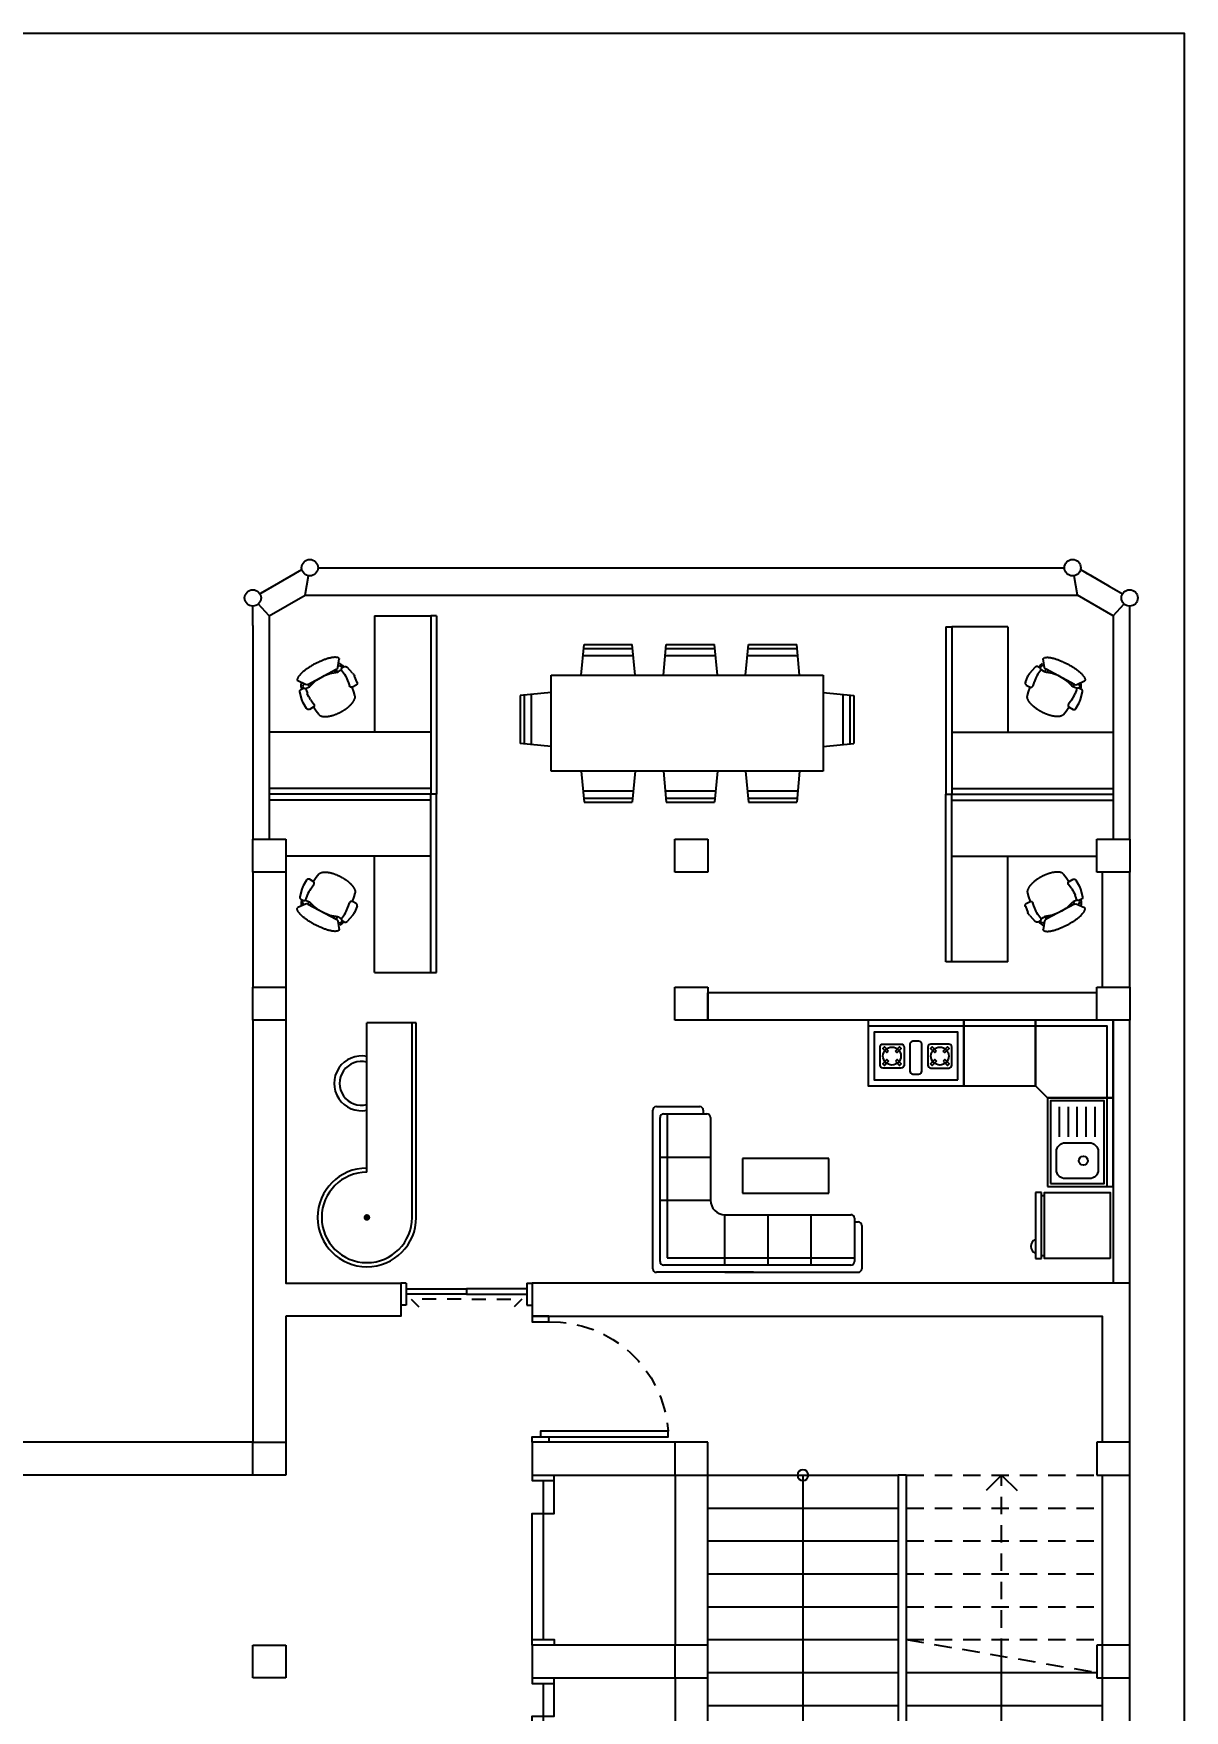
# Model space of a CAD drawing. Header units: millimetres. Extents: x -602 to 362, y 19021 to 19826.
# Drawn here: x -106.9 to -96.4, y 19656.44 to 19671.74 of the extents above; entities that cross this region are included whole.
import ezdxf

# ---------------------------------------------------------------- set-up
doc = ezdxf.new("R2010")
doc.units = ezdxf.units.MM
doc.linetypes.add('HIDDEN', pattern=[9.525, 6.35, -3.175])
for name, color, linetype in [('Duvar', 8, 'Continuous'), ('Kapı', 5, 'Continuous'), ('SectionCutEdges', 1, 'Continuous'), ('Tefriş', 254, 'Continuous')]:
    doc.layers.add(name, color=color, linetype=linetype)

# ---------------------------------------------------------------- blocks, each defined once
blk = doc.blocks.new('Çekirdek')
for points in [[(-4.017, 19655.187), (-4.017, 19655.587)], [(-3.867, 19655.187), (-3.867, 19655.587)], [(-4.017, 19654.437), (-4.017, 19654.387)], [(-4.017, 19654.337), (-4.017, 19654.387)], [(-3.867, 19654.437), (-3.867, 19654.387)], [(-3.867, 19654.337), (-3.867, 19654.387)], [(-4.017, 19653.587), (-4.017, 19653.187)], [(-3.867, 19653.587), (-3.867, 19653.187)]]:
    blk.add_lwpolyline(points)
at = {"layer": 'Duvar'}
for p, q in [((-2.717, 19660.737), (-2.567, 19660.737)), ((-2.717, 19659.587), (-2.567, 19659.587)), ((-5.979, 19659.287), (-5.979, 19656.887)), ((-5.979, 19659.287), (-5.904, 19659.287)), ((-5.904, 19659.287), (-5.904, 19656.887)), ((-4.017, 19655.187), (-3.867, 19655.187)), ((-4.017, 19654.437), (-3.867, 19654.437)), ((-4.017, 19654.337), (-3.867, 19654.337)), ((-4.017, 19653.587), (-3.867, 19653.587))]:
    blk.add_line(p, q, dxfattribs=at)
at = {"layer": 'Duvar', "linetype": 'HIDDEN', "ltscale": 0.025}
for p, q in [((-6.848, 19657.637), (-6.848, 19659.287)), ((-5.979, 19657.787), (-7.717, 19657.487))]:
    blk.add_line(p, q, dxfattribs=at)
at = {"layer": 'Duvar'}
for points in [[(-7.767, 19651.737), (-8.017, 19651.737), (-8.017, 19663.437)], [(-8.017, 19661.037), (-2.567, 19661.037), (-2.567, 19660.737), (-7.767, 19660.737), (-7.767, 19659.587)], [(-4.167, 19655.887), (-4.167, 19659.587)], [(-3.867, 19659.587), (-2.567, 19659.587), (-2.567, 19659.287), (-3.869, 19659.287), (-3.869, 19657.737), (-2.567, 19657.737), (-2.567, 19657.437), (-3.869, 19657.437), (-3.869, 19655.887), (-2.567, 19655.887), (-2.567, 19655.587)], [(-2.717, 19659.637), (-3.806, 19659.637), (-3.806, 19659.687), (-2.642, 19659.687), (-2.642, 19659.637)], [(-7.767, 19659.287), (-7.767, 19655.887)], [(-6.848, 19659.287), (-6.99, 19659.146)], [(-5.036, 19659.287), (-5.036, 19656.287), (-6.848, 19656.287), (-6.848, 19656.287), (-6.848, 19657.637)], [(-4.167, 19659.287), (-5.904, 19659.287)], [(-4.167, 19658.987), (-5.904, 19658.987)], [(-4.167, 19658.687), (-5.904, 19658.687)], [(-4.167, 19658.387), (-5.904, 19658.387)], [(-4.167, 19658.087), (-5.904, 19658.087)], [(-4.167, 19657.787), (-5.904, 19657.787)], [(-5.979, 19657.487), (-7.717, 19657.487)], [(-4.167, 19657.487), (-5.904, 19657.487)], [(-5.979, 19657.187), (-7.767, 19657.187)], [(-4.167, 19657.187), (-5.904, 19657.187)], [(-5.979, 19656.887), (-7.767, 19656.887)], [(-5.904, 19656.887), (-5.979, 19656.887)], [(-4.167, 19656.887), (-5.904, 19656.887)], [(-7.717, 19655.837), (-4.169, 19655.837)], [(-7.767, 19655.587), (-7.767, 19651.737)], [(-7.717, 19655.587), (-5.267, 19655.587)], [(-5.267, 19655.587), (-5.267, 19652.937)], [(-5.067, 19655.587), (-5.067, 19654.437)], [(-5.067, 19655.587), (-4.169, 19655.587)], [(-2.767, 19655.587), (-4.169, 19655.587)], [(-2.767, 19655.587), (-2.767, 19654.987)], [(-2.567, 19655.587), (-2.567, 19654.987)], [(-4.017, 19654.437), (-5.067, 19654.437)], [(-4.017, 19654.337), (-5.067, 19654.337), (-5.067, 19653.187)], [(-2.767, 19653.787), (-2.767, 19653.187)], [(-2.567, 19653.787), (-2.567, 19653.187)], [(-2.567, 19653.187), (-2.567, 19652.937), (-5.267, 19652.937)], [(-5.067, 19653.187), (-2.767, 19653.187)]]:
    blk.add_lwpolyline(points, dxfattribs=at)
at = {"layer": 'Duvar', "linetype": 'HIDDEN', "ltscale": 0.025}
for points in [[(-5.979, 19659.287), (-7.717, 19659.287)], [(-5.979, 19658.987), (-7.767, 19658.987)], [(-5.979, 19658.687), (-7.767, 19658.687)], [(-5.979, 19658.387), (-7.767, 19658.387)], [(-5.979, 19658.087), (-7.767, 19658.087)], [(-5.979, 19657.787), (-7.767, 19657.787)]]:
    blk.add_lwpolyline(points, dxfattribs=at)
at = {"layer": 'Duvar', "linetype": 'HIDDEN'}
blk.add_lwpolyline([(-6.848, 19659.287), (-6.707, 19659.146)], dxfattribs=at)
at = {"layer": 'Duvar'}
blk.add_circle((-5.036, 19659.287), 0.05, dxfattribs=at)
at = {"layer": 'Duvar', "linetype": 'HIDDEN', "ltscale": 0.025}
blk.add_arc((-2.736, 19659.615), 1.072, 88.9836, 176.1457, dxfattribs=at)
at = {"layer": 'Kapı'}
for points in [[(-2.567, 19660.737), (-2.567, 19660.687), (-2.717, 19660.687), (-2.717, 19660.737)], [(-2.567, 19659.587), (-2.567, 19659.637), (-2.717, 19659.637), (-2.717, 19659.587)], [(-2.567, 19659.287), (-2.567, 19659.237), (-2.767, 19659.237), (-2.767, 19659.287)], [(-2.667, 19659.237), (-2.667, 19658.937), (-2.767, 19658.937), (-2.767, 19659.237)], [(-2.567, 19657.787), (-2.567, 19658.937), (-2.667, 19658.937), (-2.667, 19657.787)], [(-2.567, 19657.737), (-2.567, 19657.787), (-2.767, 19657.787), (-2.767, 19657.737)], [(-2.567, 19657.437), (-2.567, 19657.387), (-2.767, 19657.387), (-2.767, 19657.437)], [(-2.667, 19657.387), (-2.667, 19657.087), (-2.767, 19657.087), (-2.767, 19657.387)], [(-2.567, 19655.937), (-2.567, 19657.087), (-2.667, 19657.087), (-2.667, 19655.937)], [(-2.567, 19655.887), (-2.567, 19655.937), (-2.767, 19655.937), (-2.767, 19655.887)], [(-3.867, 19655.187), (-3.867, 19655.137), (-4.017, 19655.137), (-4.017, 19655.187)], [(-2.767, 19654.987), (-2.567, 19654.987)], [(-2.767, 19654.937), (-2.767, 19654.987)], [(-2.567, 19654.937), (-2.567, 19654.987)], [(-2.767, 19654.937), (-2.567, 19654.937)], [(-2.717, 19654.937), (-2.717, 19654.387), (-2.667, 19654.387), (-2.667, 19654.937)], [(-4.006, 19654.487), (-4.706, 19654.487), (-4.706, 19654.537), (-3.892, 19654.537), (-3.892, 19654.487)], [(-3.867, 19654.437), (-3.867, 19654.487), (-4.017, 19654.487), (-4.017, 19654.437)], [(-2.717, 19653.837), (-2.717, 19654.387), (-2.667, 19654.387), (-2.667, 19653.837)], [(-4.006, 19654.287), (-4.706, 19654.287), (-4.706, 19654.237), (-3.892, 19654.237), (-3.892, 19654.287)], [(-3.867, 19654.337), (-3.867, 19654.287), (-4.017, 19654.287), (-4.017, 19654.337)], [(-2.767, 19653.837), (-2.567, 19653.837)], [(-2.767, 19653.837), (-2.767, 19653.787)], [(-2.767, 19653.787), (-2.567, 19653.787)], [(-2.567, 19653.837), (-2.567, 19653.787)], [(-3.867, 19653.587), (-3.867, 19653.637), (-4.017, 19653.637), (-4.017, 19653.587)]]:
    blk.add_lwpolyline(points, dxfattribs=at)
at = {"layer": 'Kapı', "linetype": 'HIDDEN', "ltscale": 0.02}
for points in [[(-2.621, 19654.437), (-2.621, 19654.891), (-2.55, 19654.821)], [(-2.621, 19654.338), (-2.621, 19653.884), (-2.55, 19653.954)]]:
    blk.add_lwpolyline(points, dxfattribs=at)
for centre, radius, start, end in [((-3.867, 19654.27), 0.88, 99.7932, 162.3205), ((-3.927, 19654.456), 0.824, 199.0532, 263.736)]:
    blk.add_arc(centre, radius, start, end, dxfattribs=at)
at = {"layer": 'SectionCutEdges'}
for p, q in [((-8.017, 19659.287), (-8.017, 19659.587)), ((-8.017, 19659.587), (-7.717, 19659.587)), ((-7.717, 19659.587), (-7.717, 19659.287)), ((-4.167, 19659.587), (-3.867, 19659.587)), ((-4.167, 19659.587), (-3.867, 19659.587)), ((-4.167, 19659.287), (-4.167, 19659.587)), ((-3.867, 19659.587), (-3.867, 19659.287)), ((-3.867, 19659.587), (-3.867, 19659.287)), ((-7.717, 19659.287), (-8.017, 19659.287)), ((-3.867, 19659.287), (-4.167, 19659.287)), ((-3.867, 19659.287), (-4.167, 19659.287)), ((-8.017, 19657.437), (-8.017, 19657.737)), ((-8.017, 19657.737), (-7.717, 19657.737)), ((-7.717, 19657.737), (-7.717, 19657.437)), ((-4.167, 19657.737), (-3.867, 19657.737)), ((-4.167, 19657.437), (-4.167, 19657.737)), ((-4.167, 19657.737), (-3.867, 19657.737)), ((-4.167, 19657.437), (-4.167, 19657.737)), ((-3.867, 19657.737), (-3.867, 19657.437)), ((-3.867, 19657.737), (-3.867, 19657.437)), ((-7.717, 19657.437), (-8.017, 19657.437)), ((-3.867, 19657.437), (-4.167, 19657.437)), ((-3.867, 19657.437), (-4.167, 19657.437)), ((-4.167, 19655.887), (-3.867, 19655.887)), ((-4.167, 19655.587), (-4.167, 19655.887)), ((-4.167, 19655.887), (-3.867, 19655.887)), ((-4.167, 19655.587), (-4.167, 19655.887)), ((-3.867, 19655.887), (-3.867, 19655.587)), ((-3.867, 19655.887), (-3.867, 19655.587))]:
    blk.add_line(p, q, dxfattribs=at)
blk.add_lwpolyline([(-8.017, 19655.887), (-7.717, 19655.887), (-7.717, 19655.587), (-8.017, 19655.587)], close=True, dxfattribs=at)
at = {"layer": 'Tefriş'}
for p, q in [((-4.282, 19655.587), (-4.702, 19655.587)), ((-4.277, 19655.54), (-4.282, 19655.587)), ((-4.293, 19655.445), (-4.691, 19655.445)), ((-4.594, 19655.436), (-4.39, 19655.436)), ((-4.293, 19655.445), (-4.282, 19655.443)), ((-4.282, 19655.443), (-4.277, 19655.49)), ((-4.277, 19655.49), (-4.277, 19655.54)), ((-3.344, 19655.44), (-3.333, 19655.353)), ((-3.29, 19655.44), (-3.301, 19655.353)), ((-4.293, 19653.33), (-4.691, 19653.33)), ((-4.594, 19653.339), (-4.39, 19653.339)), ((-4.293, 19653.33), (-4.282, 19653.331)), ((-4.282, 19653.331), (-4.277, 19653.285)), ((-4.277, 19653.285), (-4.277, 19653.235)), ((-3.344, 19653.335), (-3.333, 19653.422)), ((-3.29, 19653.335), (-3.301, 19653.422)), ((-4.282, 19653.187), (-4.702, 19653.187)), ((-4.277, 19653.235), (-4.282, 19653.187))]:
    blk.add_line(p, q, dxfattribs=at)
for points in [[(-3.867, 19655.587), (-3.867, 19655.137), (-3.457, 19655.137)], [(-3.177, 19655.137), (-2.767, 19655.137), (-2.767, 19655.587)], [(-3.867, 19653.187), (-3.867, 19653.637), (-3.457, 19653.637)], [(-3.177, 19653.637), (-2.767, 19653.637), (-2.767, 19653.187)]]:
    blk.add_lwpolyline(points, dxfattribs=at)
for centre in [(-3.373, 19655.441), (-3.261, 19655.441), (-3.373, 19653.334), (-3.261, 19653.334)]:
    blk.add_circle(centre, 0.0244, dxfattribs=at)
for centre, radius, start, end in [((-4.267, 19655.515), 0.44, 170.5377, 187.7399), ((-4.161, 19655.504), 0.546, 182.1851, 188.8848), ((-4.677, 19655.474), 0.032, 214.7073, 244.7492), ((-4.328, 19655.277), 0.311, 149.1276, 200.0898), ((-4.656, 19655.277), 0.311, 339.9102, 30.8724), ((-5.118, 19655.511), 0.841, 335.1445, 358.1585), ((-3.397, 19655.255), 0.214, 123.6901, 148.1465), ((-3.348, 19655.182), 0.301, 105.4371, 123.6901), ((-3.317, 19655.068), 0.42, 90, 105.4371), ((-3.317, 19655.44), 0.0271, 0, 180), ((-3.317, 19655.068), 0.42, 74.5629, 90), ((-3.285, 19655.182), 0.301, 56.3099, 74.5629), ((-3.237, 19655.255), 0.214, 31.8535, 56.3099), ((-3.765, 19655.533), 0.942, 186.8522, 203.4891), ((-3.47, 19655.3), 0.127, 148.1465, 180), ((-3.47, 19655.3), 0.127, 180, 211.8535), ((-3.479, 19655.276), 0.0715, 142.5096, 180), ((-3.479, 19655.276), 0.0715, 180, 217.4904), ((-3.402, 19655.216), 0.169, 118.369, 142.5096), ((-3.351, 19655.121), 0.277, 102.6081, 118.369), ((-3.317, 19654.97), 0.432, 92.9466, 102.6081), ((-3.317, 19655.353), 0.0161, 180, 0), ((-3.317, 19654.97), 0.432, 77.3919, 87.0534), ((-3.283, 19655.121), 0.277, 61.631, 77.3919), ((-3.232, 19655.216), 0.169, 37.4904, 61.631), ((-3.154, 19655.276), 0.0715, 0, 37.4904), ((-3.154, 19655.276), 0.0715, 322.5096, 0), ((-3.163, 19655.3), 0.127, 0, 31.8535), ((-3.163, 19655.3), 0.127, 328.1465, 0), ((-4.48, 19655.203), 0.155, 197.2477, 249.5476), ((-4.47, 19655.21), 0.155, 194.7786, 226.8543), ((-4.503, 19655.203), 0.155, 290.4524, 342.7523), ((-4.514, 19655.21), 0.155, 313.1457, 345.2214), ((-3.397, 19655.346), 0.214, 211.8535, 236.3099), ((-3.402, 19655.335), 0.169, 217.4904, 241.631), ((-3.348, 19655.418), 0.301, 236.3099, 254.5629), ((-3.351, 19655.43), 0.277, 241.631, 257.3919), ((-3.317, 19655.533), 0.42, 254.5629, 270), ((-3.317, 19655.581), 0.432, 257.3919, 270), ((-3.317, 19655.581), 0.432, 270, 282.6081), ((-3.317, 19655.533), 0.42, 270, 285.4371), ((-3.283, 19655.43), 0.277, 282.6081, 298.369), ((-3.285, 19655.418), 0.301, 285.4371, 303.6901), ((-3.232, 19655.335), 0.169, 298.369, 322.5096), ((-3.237, 19655.346), 0.214, 303.6901, 328.1465), ((-4.492, 19655.186), 0.122, 226.8543, 313.1457), ((-4.492, 19655.172), 0.122, 249.5476, 290.4524), ((-3.765, 19653.242), 0.942, 156.5109, 173.1478), ((-4.328, 19653.498), 0.311, 159.9102, 210.8724), ((-4.48, 19653.572), 0.155, 110.4524, 162.7523), ((-4.47, 19653.565), 0.155, 133.1457, 165.2214), ((-4.492, 19653.589), 0.122, 46.8543, 133.1457), ((-4.492, 19653.603), 0.122, 69.5476, 110.4524), ((-4.503, 19653.572), 0.155, 17.2477, 69.5476), ((-4.514, 19653.565), 0.155, 14.7786, 46.8543), ((-4.656, 19653.498), 0.311, 329.1276, 20.0898), ((-5.118, 19653.264), 0.841, 1.8415, 24.8555), ((-3.397, 19653.429), 0.214, 123.6901, 148.1465), ((-3.402, 19653.44), 0.169, 118.369, 142.5096), ((-3.348, 19653.357), 0.301, 105.4371, 123.6901), ((-3.351, 19653.345), 0.277, 102.6081, 118.369), ((-3.317, 19653.242), 0.42, 90, 105.4371), ((-3.317, 19653.194), 0.432, 90, 102.6081), ((-3.317, 19653.242), 0.42, 74.5629, 90), ((-3.317, 19653.194), 0.432, 77.3919, 90), ((-3.283, 19653.345), 0.277, 61.631, 77.3919), ((-3.285, 19653.357), 0.301, 56.3099, 74.5629), ((-3.232, 19653.44), 0.169, 37.4904, 61.631), ((-3.237, 19653.429), 0.214, 31.8535, 56.3099), ((-3.47, 19653.475), 0.127, 148.1465, 180), ((-3.47, 19653.475), 0.127, 180, 211.8535), ((-3.479, 19653.499), 0.0715, 142.5096, 180), ((-3.479, 19653.499), 0.0715, 180, 217.4904), ((-3.402, 19653.559), 0.169, 217.4904, 241.631), ((-3.317, 19653.422), 0.0161, 0, 180), ((-3.232, 19653.559), 0.169, 298.369, 322.5096), ((-3.154, 19653.499), 0.0715, 0, 37.4904), ((-3.154, 19653.499), 0.0715, 322.5096, 0), ((-3.163, 19653.475), 0.127, 0, 31.8535), ((-3.163, 19653.475), 0.127, 328.1465, 0), ((-4.267, 19653.26), 0.44, 172.2601, 189.4623), ((-4.161, 19653.271), 0.546, 171.1152, 177.8149), ((-4.677, 19653.301), 0.032, 115.2508, 145.2927), ((-3.397, 19653.52), 0.214, 211.8535, 236.3099), ((-3.348, 19653.593), 0.301, 236.3099, 254.5629), ((-3.351, 19653.654), 0.277, 241.631, 257.3919), ((-3.317, 19653.707), 0.42, 254.5629, 270), ((-3.317, 19653.805), 0.432, 257.3919, 267.0534), ((-3.317, 19653.335), 0.0271, 180, 0), ((-3.317, 19653.707), 0.42, 270, 285.4371), ((-3.317, 19653.805), 0.432, 272.9466, 282.6081), ((-3.283, 19653.654), 0.277, 282.6081, 298.369), ((-3.285, 19653.593), 0.301, 285.4371, 303.6901), ((-3.237, 19653.52), 0.214, 303.6901, 328.1465)]:
    blk.add_arc(centre, radius, start, end, dxfattribs=at)
at = {"layer": 'Kapı', "insert": (4.092, 19653.941), "char_height": 0.5, "attachment_point": 1}
blk.add_mtext_dynamic_manual_height_columns('{\\fEvogria|b0|i0|c162|p2;WC}', width=2.09358, gutter_width=1, heights=[0], dxfattribs=at)
blk = doc.blocks.new('AP00XXXX$0$A$C53421247-flat-2')
at = {"color": 0}
for p, q in [((-0.27, 0.742), (-0.266, 0.744)), ((-0.266, 0.744), (-0.262, 0.746)), ((-0.262, 0.746), (-0.259, 0.749)), ((-0.259, 0.749), (-0.254, 0.75)), ((-0.254, 0.75), (-0.251, 0.752)), ((-0.251, 0.752), (-0.247, 0.753)), ((-0.247, 0.753), (-0.244, 0.754)), ((-0.244, 0.754), (-0.24, 0.755)), ((-0.24, 0.755), (-0.238, 0.755)), ((-0.238, 0.755), (-0.234, 0.755)), ((-0.234, 0.755), (-0.231, 0.755)), ((-0.231, 0.755), (-0.229, 0.755)), ((-0.229, 0.755), (-0.226, 0.754)), ((-0.226, 0.754), (-0.223, 0.753)), ((-0.183, 0.665), (-0.221, 0.75)), ((-0.415, 0.551), (-0.411, 0.559)), ((-0.411, 0.559), (-0.406, 0.567)), ((-0.406, 0.567), (-0.402, 0.575)), ((-0.402, 0.575), (-0.397, 0.583)), ((-0.397, 0.583), (-0.393, 0.591)), ((-0.393, 0.591), (-0.388, 0.599)), ((-0.388, 0.599), (-0.383, 0.607)), ((-0.383, 0.607), (-0.379, 0.615)), ((-0.379, 0.615), (-0.374, 0.622)), ((-0.374, 0.622), (-0.369, 0.629)), ((-0.369, 0.629), (-0.364, 0.637)), ((-0.364, 0.637), (-0.36, 0.644)), ((-0.36, 0.644), (-0.354, 0.651)), ((-0.354, 0.651), (-0.35, 0.658)), ((-0.35, 0.658), (-0.345, 0.664)), ((-0.183, 0.639), (-0.35, 0.324)), ((-0.345, 0.664), (-0.34, 0.671)), ((-0.34, 0.671), (-0.335, 0.677)), ((-0.335, 0.677), (-0.33, 0.683)), ((-0.33, 0.683), (-0.325, 0.689)), ((-0.325, 0.689), (-0.321, 0.695)), ((-0.321, 0.695), (-0.315, 0.7)), ((-0.315, 0.7), (-0.311, 0.706)), ((-0.311, 0.706), (-0.306, 0.71)), ((-0.306, 0.71), (-0.301, 0.716)), ((-0.301, 0.716), (-0.297, 0.72)), ((-0.297, 0.72), (-0.292, 0.724)), ((-0.292, 0.724), (-0.287, 0.728)), ((-0.287, 0.728), (-0.283, 0.732)), ((-0.283, 0.732), (-0.279, 0.735)), ((-0.279, 0.735), (-0.274, 0.739)), ((-0.274, 0.739), (-0.27, 0.742)), ((-0.214, 0.562), (-0.229, 0.542)), ((-0.189, 0.587), (-0.214, 0.562)), ((-0.191, 0.711), (-0.2, 0.703)), ((-0.196, 0.614), (-0.174, 0.603)), ((-0.158, 0.712), (-0.191, 0.711)), ((-0.167, 0.61), (-0.189, 0.587)), ((-0.187, 0.676), (-0.186, 0.682)), ((-0.186, 0.682), (-0.179, 0.691)), ((-0.18, 0.652), (-0.183, 0.665)), ((-0.183, 0.639), (-0.18, 0.652)), ((-0.157, 0.622), (-0.183, 0.639)), ((-0.179, 0.691), (-0.155, 0.697)), ((-0.157, 0.622), (-0.167, 0.61)), ((-0.148, 0.71), (-0.158, 0.712)), ((-0.149, 0.638), (-0.157, 0.622)), ((-0.155, 0.697), (-0.14, 0.692)), ((-0.143, 0.659), (-0.149, 0.638)), ((-0.133, 0.705), (-0.148, 0.71)), ((-0.142, 0.662), (-0.143, 0.659)), ((-0.136, 0.666), (-0.142, 0.662)), ((-0.128, 0.715), (-0.139, 0.693)), ((-0.124, 0.659), (-0.081, 0.644)), ((-0.015, 0.705), (-0.101, 0.727)), ((-0.014, 0.607), (0.009, 0.591)), ((0.011, 0.591), (0.035, 0.571)), ((0.084, 0.653), (0.022, 0.69)), ((0.114, 0.546), (0.069, 0.577)), ((0.07, 0.579), (0.093, 0.622)), ((-0.481, 0.366), (-0.48, 0.373)), ((-0.48, 0.373), (-0.478, 0.379)), ((-0.478, 0.379), (-0.477, 0.386)), ((-0.477, 0.386), (-0.475, 0.393)), ((-0.475, 0.393), (-0.474, 0.4)), ((-0.474, 0.4), (-0.472, 0.407)), ((-0.472, 0.407), (-0.47, 0.414)), ((-0.47, 0.414), (-0.468, 0.421)), ((-0.468, 0.421), (-0.465, 0.429)), ((-0.465, 0.429), (-0.463, 0.437)), ((-0.463, 0.437), (-0.46, 0.445)), ((-0.46, 0.445), (-0.458, 0.453)), ((-0.458, 0.453), (-0.455, 0.46)), ((-0.455, 0.46), (-0.452, 0.469)), ((-0.452, 0.469), (-0.448, 0.477)), ((-0.448, 0.477), (-0.445, 0.485)), ((-0.445, 0.485), (-0.442, 0.493)), ((-0.442, 0.493), (-0.438, 0.501)), ((-0.438, 0.501), (-0.435, 0.509)), ((-0.435, 0.509), (-0.431, 0.518)), ((-0.431, 0.518), (-0.427, 0.526)), ((-0.427, 0.526), (-0.423, 0.535)), ((-0.423, 0.535), (-0.419, 0.543)), ((-0.419, 0.543), (-0.415, 0.551)), ((-0.303, 0.394), (-0.316, 0.328)), ((-0.3, 0.402), (-0.303, 0.394)), ((-0.28, 0.456), (-0.3, 0.402)), ((-0.259, 0.493), (-0.28, 0.456)), ((-0.229, 0.542), (-0.259, 0.493)), ((0.148, 0.518), (0.114, 0.546)), ((0.148, 0.518), (0.15, 0.517)), ((0.15, 0.517), (0.151, 0.516)), ((0.151, 0.516), (0.153, 0.514)), ((0.153, 0.514), (0.154, 0.512)), ((0.154, 0.512), (0.156, 0.51)), ((0.156, 0.51), (0.157, 0.509)), ((0.157, 0.509), (0.159, 0.507)), ((0.159, 0.507), (0.16, 0.505)), ((0.16, 0.371), (0.159, 0.366)), ((0.16, 0.505), (0.161, 0.503)), ((0.162, 0.375), (0.16, 0.371)), ((0.161, 0.503), (0.162, 0.502)), ((0.162, 0.502), (0.163, 0.499)), ((0.163, 0.379), (0.162, 0.375)), ((0.163, 0.499), (0.165, 0.497)), ((0.164, 0.384), (0.163, 0.379)), ((0.165, 0.388), (0.164, 0.384)), ((0.165, 0.497), (0.165, 0.494)), ((0.165, 0.494), (0.166, 0.492)), ((0.166, 0.392), (0.165, 0.388)), ((0.166, 0.492), (0.167, 0.49)), ((0.167, 0.396), (0.166, 0.392)), ((0.167, 0.49), (0.168, 0.487)), ((0.169, 0.405), (0.167, 0.4)), ((0.167, 0.4), (0.167, 0.396)), ((0.168, 0.487), (0.169, 0.484)), ((0.169, 0.484), (0.169, 0.481)), ((0.169, 0.481), (0.17, 0.478)), ((0.17, 0.416), (0.169, 0.412)), ((0.169, 0.412), (0.169, 0.409)), ((0.169, 0.409), (0.169, 0.405)), ((0.17, 0.478), (0.17, 0.476)), ((0.17, 0.476), (0.171, 0.473)), ((0.171, 0.42), (0.17, 0.416)), ((0.171, 0.473), (0.171, 0.47)), ((0.171, 0.47), (0.172, 0.467)), ((0.172, 0.428), (0.171, 0.424)), ((0.171, 0.424), (0.171, 0.42)), ((0.172, 0.467), (0.172, 0.463)), ((0.172, 0.463), (0.172, 0.46)), ((0.172, 0.46), (0.173, 0.457)), ((0.173, 0.454), (0.172, 0.45)), ((0.172, 0.45), (0.172, 0.447)), ((0.172, 0.447), (0.173, 0.443)), ((0.173, 0.443), (0.172, 0.439)), ((0.172, 0.439), (0.172, 0.436)), ((0.172, 0.436), (0.172, 0.432)), ((0.172, 0.432), (0.172, 0.428)), ((0.173, 0.457), (0.173, 0.454)), ((-0.483, 0.343), (-0.482, 0.349)), ((-0.483, 0.338), (-0.483, 0.343)), ((-0.483, 0.333), (-0.483, 0.338)), ((-0.482, 0.328), (-0.483, 0.333)), ((-0.482, 0.354), (-0.481, 0.361)), ((-0.482, 0.349), (-0.482, 0.354)), ((-0.482, 0.323), (-0.482, 0.328)), ((-0.482, 0.32), (-0.482, 0.323)), ((-0.481, 0.315), (-0.482, 0.32)), ((-0.481, 0.361), (-0.481, 0.366)), ((-0.48, 0.311), (-0.481, 0.315)), ((-0.479, 0.307), (-0.48, 0.311)), ((-0.478, 0.304), (-0.479, 0.307)), ((-0.477, 0.301), (-0.478, 0.304)), ((-0.475, 0.298), (-0.477, 0.301)), ((-0.473, 0.296), (-0.475, 0.298)), ((-0.471, 0.294), (-0.473, 0.296)), ((-0.469, 0.292), (-0.471, 0.294)), ((-0.37, 0.307), (-0.465, 0.291)), ((-0.413, 0.285), (-0.411, 0.3)), ((-0.394, 0.257), (-0.413, 0.285)), ((-0.375, 0.242), (-0.394, 0.257)), ((-0.386, 0.301), (-0.391, 0.289)), ((-0.391, 0.289), (-0.38, 0.266)), ((-0.38, 0.305), (-0.386, 0.301)), ((-0.38, 0.266), (-0.366, 0.258)), ((-0.368, 0.255), (-0.38, 0.233)), ((-0.308, 0.145), (-0.375, 0.204)), ((-0.357, 0.312), (-0.37, 0.307)), ((-0.35, 0.324), (-0.357, 0.312)), ((-0.319, 0.31), (-0.35, 0.324)), ((-0.342, 0.275), (-0.344, 0.267)), ((-0.341, 0.277), (-0.342, 0.275)), ((-0.329, 0.294), (-0.341, 0.277)), ((-0.34, 0.266), (-0.295, 0.233)), ((-0.337, 0.348), (-0.315, 0.335)), ((-0.321, 0.305), (-0.329, 0.294)), ((-0.318, 0.312), (-0.321, 0.305)), ((-0.316, 0.328), (-0.318, 0.312)), ((-0.227, 0.2), (-0.201, 0.189)), ((-0.199, 0.189), (-0.168, 0.179)), ((0.062, 0.187), (0.06, 0.183)), ((0.066, 0.19), (0.062, 0.187)), ((0.068, 0.194), (0.066, 0.19)), ((0.071, 0.197), (0.068, 0.194)), ((0.074, 0.201), (0.071, 0.197)), ((0.076, 0.204), (0.074, 0.201)), ((0.079, 0.209), (0.076, 0.204)), ((0.082, 0.212), (0.079, 0.209)), ((0.085, 0.216), (0.082, 0.212)), ((0.088, 0.22), (0.085, 0.216)), ((0.091, 0.223), (0.088, 0.22)), ((0.094, 0.228), (0.091, 0.223)), ((0.096, 0.232), (0.094, 0.228)), ((0.099, 0.236), (0.096, 0.232)), ((0.101, 0.239), (0.099, 0.236)), ((0.104, 0.244), (0.101, 0.239)), ((0.106, 0.247), (0.104, 0.244)), ((0.109, 0.252), (0.106, 0.247)), ((0.111, 0.257), (0.109, 0.252)), ((0.114, 0.26), (0.111, 0.257)), ((0.116, 0.265), (0.114, 0.26)), ((0.119, 0.269), (0.116, 0.265)), ((0.121, 0.273), (0.119, 0.269)), ((0.123, 0.277), (0.121, 0.273)), ((0.125, 0.282), (0.123, 0.277)), ((0.127, 0.286), (0.125, 0.282)), ((0.13, 0.291), (0.127, 0.286)), ((0.132, 0.296), (0.13, 0.291)), ((0.134, 0.3), (0.132, 0.296)), ((0.136, 0.304), (0.134, 0.3)), ((0.138, 0.309), (0.136, 0.304)), ((0.14, 0.313), (0.138, 0.309)), ((0.141, 0.318), (0.14, 0.313)), ((0.144, 0.322), (0.141, 0.318)), ((0.145, 0.327), (0.144, 0.322)), ((0.147, 0.331), (0.145, 0.327)), ((0.149, 0.335), (0.147, 0.331)), ((0.15, 0.34), (0.149, 0.335)), ((0.152, 0.344), (0.15, 0.34)), ((0.153, 0.349), (0.152, 0.344)), ((0.155, 0.353), (0.153, 0.349)), ((0.157, 0.358), (0.155, 0.353)), ((0.158, 0.362), (0.157, 0.358)), ((0.159, 0.366), (0.158, 0.362)), ((-0.206, 0.095), (-0.274, 0.123)), ((-0.176, 0.105), (-0.154, 0.146)), ((-0.103, 0.13), (-0.153, 0.149)), ((-0.062, 0.119), (-0.103, 0.13)), ((-0.06, 0.118), (-0.062, 0.119)), ((-0.058, 0.117), (-0.06, 0.118)), ((-0.056, 0.117), (-0.058, 0.117)), ((-0.054, 0.117), (-0.056, 0.117)), ((-0.051, 0.116), (-0.054, 0.117)), ((-0.049, 0.116), (-0.051, 0.116)), ((-0.048, 0.116), (-0.049, 0.116)), ((-0.045, 0.116), (-0.048, 0.116)), ((-0.043, 0.116), (-0.045, 0.116)), ((-0.04, 0.116), (-0.043, 0.116)), ((-0.038, 0.117), (-0.04, 0.116)), ((-0.035, 0.117), (-0.038, 0.117)), ((-0.033, 0.117), (-0.035, 0.117)), ((-0.031, 0.118), (-0.033, 0.117)), ((-0.028, 0.119), (-0.031, 0.118)), ((-0.025, 0.119), (-0.028, 0.119)), ((-0.023, 0.12), (-0.025, 0.119)), ((-0.02, 0.121), (-0.023, 0.12)), ((-0.018, 0.123), (-0.02, 0.121)), ((-0.015, 0.124), (-0.018, 0.123)), ((-0.012, 0.125), (-0.015, 0.124)), ((-0.009, 0.126), (-0.012, 0.125)), ((-0.007, 0.128), (-0.009, 0.126)), ((-0.004, 0.129), (-0.007, 0.128)), ((-0.001, 0.131), (-0.004, 0.129)), ((0.002, 0.133), (-0.001, 0.131)), ((0.005, 0.134), (0.002, 0.133)), ((0.008, 0.136), (0.005, 0.134)), ((0.01, 0.138), (0.008, 0.136)), ((0.013, 0.14), (0.01, 0.138)), ((0.016, 0.142), (0.013, 0.14)), ((0.019, 0.144), (0.016, 0.142)), ((0.022, 0.147), (0.019, 0.144)), ((0.024, 0.149), (0.022, 0.147)), ((0.027, 0.151), (0.024, 0.149)), ((0.03, 0.154), (0.027, 0.151)), ((0.033, 0.157), (0.03, 0.154)), ((0.036, 0.159), (0.033, 0.157)), ((0.04, 0.162), (0.036, 0.159)), ((0.043, 0.165), (0.04, 0.162)), ((0.045, 0.168), (0.043, 0.165)), ((0.048, 0.171), (0.045, 0.168)), ((0.051, 0.174), (0.048, 0.171)), ((0.054, 0.177), (0.051, 0.174)), ((0.057, 0.181), (0.054, 0.177)), ((0.06, 0.183), (0.057, 0.181))]:
    blk.add_line(p, q, dxfattribs=at)
for centre, radius, start, end in [((-0.226, 0.747), 0.00587, 24.1637, 63.0231), ((-0.119, 0.681), 0.0235, 151.1162, 235.1431), ((-0.119, 0.681), 0.0235, 235.1431, 256.7996), ((-0.107, 0.704), 0.0235, 75.8107, 151.1162), ((-0.204, 0.345), 0.324, 54.1745, 67.7214), ((-0.05, 0.568), 0.141, 59.4825, 75.8107), ((-0.004, 0.572), 0.0235, 51.1082, 56.248), ((0.049, 0.59), 0.0235, 231.1082, 332.4182), ((0.072, 0.633), 0.0235, 332.4182, 59.4825), ((-0.465, 0.297), 0.00587, 230.3011, 279.9373), ((-0.359, 0.222), 0.0235, 151.0859, 229.3263), ((-0.348, 0.244), 0.0235, 72.284, 151.0859), ((-0.12, 0.505), 0.324, 237.1149, 250.6618), ((-0.192, 0.211), 0.0235, 248.5883, 253.7281), ((-0.216, 0.251), 0.141, 229.0257, 245.3538), ((-0.197, 0.116), 0.0235, 246.0859, 332.4182), ((-0.175, 0.157), 0.0235, 332.4182, 70.7438)]:
    blk.add_arc(centre, radius, start, end, dxfattribs=at)

msp = doc.modelspace()

# ---------------------------------------------------------------- linework, layer by layer
at = {"layer": 'Duvar'}
for p, q in [((-97.15, 19664.087), (-97.15, 19663.037)), ((-96.9, 19663.037), (-96.9, 19664.087)), ((-97.05, 19662.737), (-97.05, 19660.337)), ((-104.9, 19658.887), (-108.9, 19658.887)), ((-104.9, 19658.587), (-108.9, 19658.587))]:
    msp.add_line(p, q, dxfattribs=at)
msp.add_lwpolyline([(-117.4, 19671.737), (-117.4, 19642.037), (-96.4, 19642.037), (-96.4, 19671.737)], close=True, dxfattribs=at)
for points in [[(-104.9, 19664.087), (-104.9, 19663.037)], [(-104.6, 19664.087), (-104.6, 19663.037)], [(-97.2, 19662.737), (-100.75, 19662.737), (-100.75, 19662.987)], [(-97.2, 19662.987), (-100.75, 19662.987)], [(-104.9, 19662.737), (-104.9, 19660.037)], [(-104.6, 19662.737), (-104.6, 19660.337), (-103.55, 19660.337), (-103.55, 19660.037), (-104.6, 19660.037)], [(-104.9, 19660.037), (-104.9, 19658.887)], [(-104.6, 19660.037), (-104.6, 19658.887)]]:
    msp.add_lwpolyline(points, dxfattribs=at)
at = {"layer": 'Kapı'}
for points in [[(-103.55, 19660.337), (-103.55, 19660.137)], [(-103.5, 19660.337), (-103.55, 19660.337)], [(-103.5, 19660.337), (-103.5, 19660.137)], [(-102.4, 19660.337), (-102.4, 19660.137)], [(-102.4, 19660.337), (-102.35, 19660.337)], [(-102.35, 19660.337), (-102.35, 19660.137)], [(-103.5, 19660.287), (-102.95, 19660.287), (-102.95, 19660.237), (-103.5, 19660.237)], [(-102.4, 19660.287), (-102.95, 19660.287), (-102.95, 19660.237), (-102.4, 19660.237)], [(-103.5, 19660.137), (-103.55, 19660.137)], [(-102.4, 19660.137), (-102.35, 19660.137)]]:
    msp.add_lwpolyline(points, dxfattribs=at)
at = {"layer": 'Kapı', "linetype": 'HIDDEN', "ltscale": 0.02}
for points in [[(-103, 19660.192), (-103.454, 19660.192), (-103.384, 19660.121)], [(-102.901, 19660.192), (-102.446, 19660.192), (-102.517, 19660.121)]]:
    msp.add_lwpolyline(points, dxfattribs=at)
at = {"layer": 'SectionCutEdges'}
for p, q in [((-104.835, 19666.629), (-104.521, 19666.808)), ((-104.305, 19666.865), (-97.496, 19666.865)), ((-97.312, 19666.827), (-97.288, 19666.813)), ((-97.257, 19666.796), (-97.103, 19666.707)), ((-104.75, 19666.426), (-104.423, 19666.615)), ((-104.423, 19666.615), (-97.377, 19666.615)), ((-97.05, 19666.426), (-97.377, 19666.615)), ((-97.103, 19666.707), (-97.087, 19666.697)), ((-97.103, 19666.707), (-97.095, 19666.702)), ((-97.095, 19666.702), (-97.087, 19666.697)), ((-97.087, 19666.697), (-96.965, 19666.627)), ((-97.087, 19666.697), (-96.975, 19666.633)), ((-104.9, 19666.339), (-104.9, 19666.511)), ((-96.9, 19666.339), (-96.9, 19666.511)), ((-104.9, 19666.339), (-104.9, 19664.387)), ((-104.75, 19666.426), (-104.75, 19664.387)), ((-97.05, 19666.426), (-97.05, 19664.387)), ((-96.9, 19664.387), (-96.9, 19666.339)), ((-104.9, 19664.387), (-104.6, 19664.387)), ((-104.9, 19664.087), (-104.9, 19664.387)), ((-104.6, 19664.387), (-104.6, 19664.087)), ((-101.05, 19664.387), (-100.75, 19664.387)), ((-101.05, 19664.087), (-101.05, 19664.387)), ((-100.75, 19664.387), (-100.75, 19664.087)), ((-97.2, 19664.387), (-96.9, 19664.387)), ((-97.2, 19664.087), (-97.2, 19664.387)), ((-96.9, 19664.387), (-96.9, 19664.087)), ((-104.6, 19664.087), (-104.9, 19664.087)), ((-100.75, 19664.087), (-101.05, 19664.087)), ((-96.9, 19664.087), (-97.2, 19664.087)), ((-104.9, 19662.737), (-104.9, 19663.037)), ((-104.9, 19663.037), (-104.6, 19663.037)), ((-104.6, 19663.037), (-104.6, 19662.737)), ((-101.05, 19663.037), (-100.75, 19663.037)), ((-101.05, 19662.737), (-101.05, 19663.037)), ((-100.75, 19663.037), (-100.75, 19662.737)), ((-97.2, 19663.037), (-96.9, 19663.037)), ((-97.2, 19662.737), (-97.2, 19663.037)), ((-96.9, 19663.037), (-96.9, 19662.737)), ((-104.6, 19662.737), (-104.9, 19662.737)), ((-100.75, 19662.737), (-101.05, 19662.737)), ((-96.9, 19662.737), (-97.2, 19662.737)), ((-104.9, 19658.737), (-104.9, 19658.887)), ((-104.9, 19658.887), (-104.6, 19658.887)), ((-104.6, 19658.887), (-104.6, 19658.587)), ((-104.9, 19658.587), (-104.9, 19658.737)), ((-104.6, 19658.587), (-104.9, 19658.587)), ((-104.9, 19657.037), (-104.6, 19657.037)), ((-104.9, 19656.737), (-104.9, 19657.037)), ((-104.6, 19657.037), (-104.6, 19656.737)), ((-104.6, 19656.737), (-104.9, 19656.737))]:
    msp.add_line(p, q, dxfattribs=at)
for points in [[(-104.835, 19666.627), (-104.453, 19666.848)], [(-104.423, 19666.615), (-104.393, 19666.791)], [(-97.377, 19666.615), (-97.408, 19666.791)], [(-97.348, 19666.848), (-97.103, 19666.707)], [(-104.75, 19666.426), (-104.85, 19666.534)], [(-97.05, 19666.426), (-96.951, 19666.534)]]:
    msp.add_lwpolyline(points, dxfattribs=at)
for centre in [(-104.38, 19666.865), (-97.421, 19666.865), (-104.9, 19666.589), (-96.901, 19666.589)]:
    msp.add_circle(centre, 0.0748, dxfattribs=at)
at = {"layer": 'Tefriş'}
for p, q in [((-103.79, 19666.425), (-103.79, 19665.364)), ((-103.79, 19666.425), (-103.277, 19666.425)), ((-103.223, 19666.425), (-103.277, 19666.425)), ((-103.277, 19666.425), (-103.277, 19664.798)), ((-103.223, 19666.425), (-103.223, 19664.825)), ((-103.223, 19666.425), (-103.223, 19664.798)), ((-98.577, 19666.325), (-98.523, 19666.325)), ((-98.577, 19666.325), (-98.577, 19664.825)), ((-98.577, 19666.325), (-98.577, 19664.798)), ((-98.523, 19666.325), (-98.523, 19664.798)), ((-98.011, 19666.325), (-98.523, 19666.325)), ((-98.011, 19666.325), (-98.011, 19665.364)), ((-101.904, 19665.883), (-101.878, 19666.165)), ((-101.878, 19666.165), (-101.438, 19666.165)), ((-101.411, 19665.883), (-101.438, 19666.165)), ((-101.154, 19665.883), (-101.128, 19666.165)), ((-101.128, 19666.165), (-100.688, 19666.165)), ((-100.661, 19665.883), (-100.688, 19666.165)), ((-100.404, 19665.883), (-100.378, 19666.165)), ((-100.378, 19666.165), (-99.938, 19666.165)), ((-99.911, 19665.883), (-99.938, 19666.165)), ((-101.887, 19666.064), (-101.428, 19666.064)), ((-101.881, 19666.128), (-101.434, 19666.128)), ((-101.137, 19666.064), (-100.678, 19666.064)), ((-101.131, 19666.128), (-100.684, 19666.128)), ((-100.387, 19666.064), (-99.928, 19666.064)), ((-100.381, 19666.128), (-99.934, 19666.128)), ((-102.179, 19665.008), (-102.179, 19665.883)), ((-102.179, 19665.883), (-99.697, 19665.883)), ((-99.697, 19665.883), (-99.697, 19665.008)), ((-102.179, 19665.727), (-102.46, 19665.7)), ((-102.46, 19665.7), (-102.46, 19665.26)), ((-102.424, 19665.703), (-102.424, 19665.257)), ((-102.359, 19665.709), (-102.359, 19665.25)), ((-99.697, 19665.727), (-99.416, 19665.7)), ((-99.517, 19665.709), (-99.517, 19665.25)), ((-99.452, 19665.703), (-99.452, 19665.257)), ((-99.416, 19665.7), (-99.416, 19665.26)), ((-103.277, 19665.364), (-104.75, 19665.364)), ((-102.179, 19665.233), (-102.46, 19665.26)), ((-99.697, 19665.233), (-99.416, 19665.26)), ((-98.523, 19665.364), (-97.05, 19665.364)), ((-99.697, 19665.008), (-102.179, 19665.008)), ((-101.904, 19665.008), (-101.878, 19664.727)), ((-101.411, 19665.008), (-101.438, 19664.727)), ((-101.154, 19665.008), (-101.128, 19664.727)), ((-100.661, 19665.008), (-100.688, 19664.727)), ((-100.404, 19665.008), (-100.378, 19664.727)), ((-99.911, 19665.008), (-99.938, 19664.727)), ((-103.277, 19664.852), (-104.75, 19664.852)), ((-103.223, 19664.798), (-104.75, 19664.798)), ((-103.223, 19664.798), (-104.75, 19664.798)), ((-103.277, 19663.171), (-103.277, 19664.798)), ((-103.223, 19663.171), (-103.223, 19664.798)), ((-103.223, 19663.171), (-103.223, 19664.771)), ((-101.887, 19664.828), (-101.428, 19664.828)), ((-101.881, 19664.763), (-101.434, 19664.763)), ((-101.137, 19664.828), (-100.678, 19664.828)), ((-101.131, 19664.763), (-100.684, 19664.763)), ((-100.387, 19664.828), (-99.928, 19664.828)), ((-100.381, 19664.763), (-99.934, 19664.763)), ((-98.577, 19663.271), (-98.577, 19664.798)), ((-98.577, 19664.798), (-97.05, 19664.798)), ((-98.577, 19664.798), (-97.05, 19664.798)), ((-98.577, 19663.271), (-98.577, 19664.771)), ((-98.523, 19664.852), (-97.05, 19664.852)), ((-98.523, 19663.271), (-98.523, 19664.798)), ((-103.277, 19664.744), (-104.75, 19664.744)), ((-101.878, 19664.727), (-101.438, 19664.727)), ((-101.128, 19664.727), (-100.688, 19664.727)), ((-100.378, 19664.727), (-99.938, 19664.727)), ((-98.523, 19664.744), (-97.05, 19664.744)), ((-103.277, 19664.232), (-104.6, 19664.232)), ((-103.79, 19663.171), (-103.79, 19664.232)), ((-98.523, 19664.232), (-97.2, 19664.232)), ((-98.011, 19663.271), (-98.011, 19664.232)), ((-98.011, 19663.271), (-98.577, 19663.271)), ((-103.79, 19663.171), (-103.223, 19663.171)), ((-103.859, 19661.351), (-103.859, 19662.712)), ((-103.409, 19662.712), (-103.859, 19662.712)), ((-103.447, 19660.938), (-103.447, 19662.712)), ((-103.409, 19660.938), (-103.409, 19662.712)), ((-98.414, 19662.682), (-99.287, 19662.682)), ((-97.759, 19662.682), (-98.414, 19662.682)), ((-97.105, 19661.219), (-97.105, 19662.028)), ((-101.25, 19660.47), (-101.25, 19661.916)), ((-101.218, 19661.949), (-100.823, 19661.949)), ((-101.185, 19660.536), (-101.185, 19661.85)), ((-101.152, 19661.883), (-100.758, 19661.883)), ((-101.119, 19661.883), (-101.119, 19660.569)), ((-100.791, 19661.916), (-100.791, 19661.883)), ((-100.725, 19661.85), (-100.725, 19661.094)), ((-97.541, 19661.673), (-97.541, 19661.946)), ((-97.459, 19661.673), (-97.459, 19661.946)), ((-97.378, 19661.673), (-97.378, 19661.946)), ((-97.296, 19661.673), (-97.296, 19661.946)), ((-97.296, 19661.673), (-97.296, 19661.946)), ((-97.214, 19661.673), (-97.214, 19661.946)), ((-101.185, 19661.489), (-100.725, 19661.489)), ((-99.646, 19661.475), (-100.433, 19661.475)), ((-100.433, 19661.475), (-100.433, 19661.16)), ((-99.646, 19661.16), (-99.646, 19661.475)), ((-101.185, 19661.094), (-100.725, 19661.094)), ((-100.433, 19661.16), (-99.646, 19661.16)), ((-97.759, 19661.164), (-97.759, 19660.564)), ((-97.705, 19661.164), (-97.759, 19661.164)), ((-97.705, 19660.564), (-97.705, 19661.164)), ((-97.705, 19661.137), (-97.678, 19661.137)), ((-100.593, 19660.963), (-99.444, 19660.963)), ((-100.593, 19660.503), (-100.593, 19660.963)), ((-100.199, 19660.503), (-100.199, 19660.963)), ((-99.805, 19660.503), (-99.805, 19660.963)), ((-99.411, 19660.93), (-99.411, 19660.536)), ((-99.411, 19660.897), (-99.378, 19660.897)), ((-99.345, 19660.865), (-99.345, 19660.47)), ((-100.331, 19660.503), (-101.152, 19660.503)), ((-101.119, 19660.569), (-99.411, 19660.569)), ((-99.444, 19660.503), (-100.528, 19660.503)), ((-97.759, 19660.564), (-97.705, 19660.564)), ((-97.705, 19660.592), (-97.678, 19660.592)), ((-100.331, 19660.438), (-101.218, 19660.438)), ((-99.378, 19660.437), (-100.593, 19660.437))]:
    msp.add_line(p, q, dxfattribs=at)
for points in [[(-98.414, 19662.137), (-98.414, 19662.737), (-99.287, 19662.737), (-99.287, 19662.137)], [(-98.469, 19662.192), (-98.469, 19662.628), (-99.232, 19662.628), (-99.232, 19662.192)], [(-97.759, 19662.137), (-97.759, 19662.737), (-98.414, 19662.737), (-98.414, 19662.137)], [(-97.65, 19662.028), (-97.05, 19662.028), (-97.05, 19662.737), (-97.759, 19662.737), (-97.759, 19662.137)], [(-99.099, 19662.456), (-99.138, 19662.495), (-99.153, 19662.479), (-99.115, 19662.441)], [(-99.038, 19662.456), (-98.999, 19662.495), (-98.984, 19662.479), (-99.022, 19662.441)], [(-98.663, 19662.456), (-98.702, 19662.495), (-98.717, 19662.479), (-98.678, 19662.441)], [(-98.601, 19662.456), (-98.563, 19662.495), (-98.547, 19662.479), (-98.586, 19662.441)], [(-99.099, 19662.363), (-99.138, 19662.325), (-99.153, 19662.34), (-99.115, 19662.379)], [(-99.038, 19662.363), (-98.999, 19662.325), (-98.984, 19662.34), (-99.022, 19662.379)], [(-98.663, 19662.363), (-98.702, 19662.325), (-98.717, 19662.34), (-98.678, 19662.379)], [(-98.601, 19662.363), (-98.563, 19662.325), (-98.547, 19662.34), (-98.586, 19662.379)], [(-97.65, 19661.219), (-97.05, 19661.219), (-97.05, 19662.028), (-97.65, 19662.028)], [(-97.623, 19661.246), (-97.132, 19661.246), (-97.132, 19662.001), (-97.623, 19662.001)], [(-97.078, 19660.564), (-97.678, 19660.564), (-97.678, 19661.164), (-97.078, 19661.164)]]:
    msp.add_lwpolyline(points, close=True, dxfattribs=at)
msp.add_lwpolyline([(-97.105, 19662.028), (-97.105, 19662.682), (-97.759, 19662.682)], dxfattribs=at)
for points in [[(-98.987, 19662.301), (-99.15, 19662.301, -0.414214), (-99.178, 19662.328), (-99.178, 19662.492, -0.414214), (-99.15, 19662.519), (-98.987, 19662.519, -0.414214), (-98.959, 19662.492), (-98.959, 19662.328, -0.414214)], [(-98.878, 19662.246), (-98.823, 19662.246, 0.414214), (-98.796, 19662.273), (-98.796, 19662.519, 0.414214), (-98.823, 19662.546), (-98.878, 19662.546, 0.414214), (-98.905, 19662.519), (-98.905, 19662.273, 0.414214)], [(-98.714, 19662.301), (-98.55, 19662.301, 0.414214), (-98.523, 19662.328), (-98.523, 19662.492, 0.414214), (-98.55, 19662.519), (-98.714, 19662.519, 0.414214), (-98.741, 19662.492), (-98.741, 19662.328, 0.414214)], [(-97.187, 19661.373, -0.414214), (-97.269, 19661.292), (-97.487, 19661.292, -0.414214), (-97.569, 19661.373), (-97.569, 19661.537, -0.414214), (-97.487, 19661.619), (-97.269, 19661.619, -0.414214), (-97.187, 19661.537)]]:
    msp.add_lwpolyline(points, format="xyb", close=True, dxfattribs=at)
at = {"layer": 'Tefriş', "const_width": 0.03}
msp.add_lwpolyline([(-103.859, 19660.953, -1), (-103.859, 19660.923, -1)], format="xyb", close=True, dxfattribs=at)
at = {"layer": 'Tefriş'}
for centre, radius in [((-99.069, 19662.41), 0.0818), ((-98.632, 19662.41), 0.0818), ((-97.323, 19661.455), 0.0409)]:
    msp.add_circle(centre, radius, dxfattribs=at)
for centre, radius, start, end in [((-103.908, 19662.161), 0.25, 78.7601, 281.2399), ((-103.908, 19662.161), 0.2, 75.8981, 284.1019), ((-101.218, 19661.916), 0.0328, 90, 180), ((-101.152, 19661.85), 0.0328, 90, 180), ((-100.823, 19661.916), 0.0328, 0, 90), ((-100.758, 19661.85), 0.0328, 0, 90), ((-103.859, 19660.938), 0.45, 90, 0), ((-103.859, 19660.938), 0.412, 90, 0), ((-100.593, 19661.094), 0.131, 180, 270), ((-99.444, 19660.93), 0.0328, 0, 90), ((-99.378, 19660.865), 0.0328, 0, 90), ((-97.729, 19660.674), 0.0719, 115.0923, 244.9077), ((-101.218, 19660.47), 0.0328, 180, 270), ((-101.152, 19660.536), 0.0328, 180, 270), ((-99.444, 19660.536), 0.0328, 270, 0), ((-99.378, 19660.47), 0.0328, 270, 0)]:
    msp.add_arc(centre, radius, start, end, dxfattribs=at)

# ---------------------------------------------------------------- block references
at = {"layer": 'Duvar'}
msp.add_blockref('Çekirdek', (-108.884, -0.7), dxfattribs=at)
at = {"layer": 'Duvar', "xscale": -1}
msp.add_blockref('Çekirdek', (-104.917, -0.7), dxfattribs=at)
at = {"layer": 'Tefriş', "yscale": 0.8250000000000001, "zscale": 0.8250000000000001}
for p, xscale, rotation in [((-103.871, 19665.649), -0.8250000000000001, 89.99999999985803), ((-97.93, 19665.649), 0.8250000000000001, 270.000000000142), ((-103.871, 19663.946), 0.8250000000000001, 90.00000000014198), ((-97.93, 19663.946), -0.8250000000000001, 269.999999999858)]:
    msp.add_blockref('AP00XXXX$0$A$C53421247-flat-2', p, dxfattribs=dict(at, xscale=xscale, rotation=rotation))

doc.saveas('drawing.dxf')
